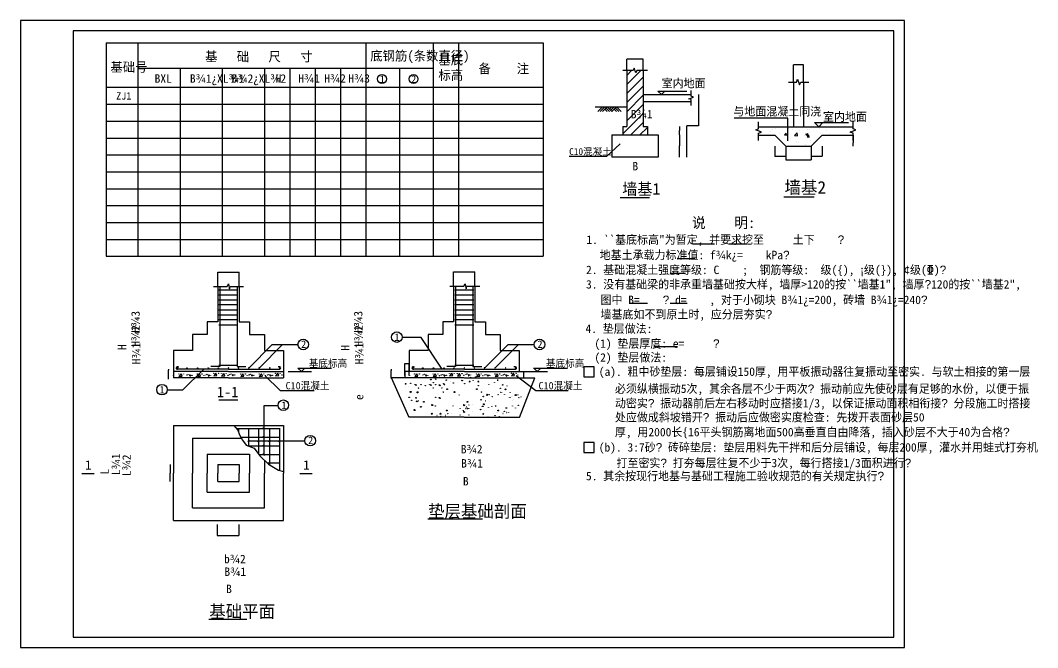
# Model space of a CAD drawing. Header units: metres. Extents: x 4568 to 182545, y -86951 to 35529.
# Drawn here: x 134337 to 182545, y 5829 to 35529 of the extents above; entities that cross this region are included whole.
import ezdxf

# ---------------------------------------------------------------- set-up
doc = ezdxf.new("R2010")
doc.units = ezdxf.units.M
for name, color, linetype in [('BEAM', 4, 'Continuous'), ('DIM', 1, 'Continuous'), ('HATCH', 7, 'Continuous'), ('STEEL', 2, 'Continuous'), ('TEXT', 7, 'Continuous'), ('TK', 7, 'Continuous')]:
    doc.layers.add(name, color=color, linetype=linetype)
doc.dimstyles.get("Standard").update_dxf_attribs({"dimtxt": 2.5, "dimasz": 2.5, "dimexe": 1.25, "dimexo": 0.625, "dimtad": 1, "dimcen": 2.5, "dimazin": 3, "dimtfac": 1, "dimtmove": 0, "dimatfit": 3})

# ---------------------------------------------------------------- blocks, each defined once
blk = doc.blocks.new('_CLOSEDFILLED')
at = {"color": 0, "linetype": 'BYBLOCK'}
blk.add_solid([(-1, 0), (0, 0), (-1, 0)], dxfattribs=at)
blk = doc.blocks.new('*D60')
for p, q in [((141350.99, 18959.5), (141350.74, 18959.5)), ((141351.24, 19019.65), (141351.24, 18959.5)), ((141351.24, 18899.36), (141351.24, 18959.5)), ((141351.24, 18959.5), (141351.24, 18959.5)), ((141351.49, 18959.5), (141351.74, 18959.5))]:
    blk.add_line(p, q)
at = {"layer": 'Defpoints'}
for p in [(141351.24, 19019.65), (141351.24, 18959.5), (141351.24, 18899.36)]:
    blk.add_point(p, dxfattribs=at)
at = {"xscale": 0.25, "yscale": 0.25}
blk.add_blockref('_CLOSEDFILLED', (141351.24, 18959.5), dxfattribs=at)
at = {"xscale": 0.25, "yscale": 0.25, "rotation": 180}
blk.add_blockref('_CLOSEDFILLED', (141351.24, 18959.5), dxfattribs=at)
at = {"insert": (141351.24, 18960.625), "char_height": 1, "attachment_point": 5}
blk.add_mtext('35', dxfattribs=at)
blk = doc.blocks.new('*D62')
for p, q in [((141340.06, 18897.21), (141340.06, 18534.02)), ((141341.15, 18534.02), (141339.81, 18534.02)), ((141344.49, 18534.02), (141343.15, 18534.02)), ((141344.24, 18596.17), (141344.24, 18534.02))]:
    blk.add_line(p, q)
at = {"layer": 'Defpoints'}
for p in [(141340.06, 18897.21), (141344.24, 18596.17), (141344.24, 18534.02)]:
    blk.add_point(p, dxfattribs=at)
at = {"xscale": 0.25, "yscale": 0.25}
blk.add_blockref('_CLOSEDFILLED', (141340.06, 18534.02), dxfattribs=at)
at = {"xscale": 0.25, "yscale": 0.25, "rotation": 180}
blk.add_blockref('_CLOSEDFILLED', (141344.24, 18534.02), dxfattribs=at)
at = {"insert": (141342.15, 18534.02), "char_height": 1, "attachment_point": 5}
blk.add_mtext('80', dxfattribs=at)
blk = doc.blocks.new('*D63')
for p, q in [((141429.14, 14503.75), (141429.14, 14096.78)), ((141428.89, 14096.78), (141428.64, 14096.78)), ((141429.14, 13689.82), (141429.14, 14096.78)), ((141429.14, 14096.78), (141429.14, 14096.78)), ((141429.39, 14096.78), (141429.64, 14096.78))]:
    blk.add_line(p, q)
at = {"layer": 'Defpoints'}
for p in [(141429.14, 14503.75), (141429.14, 14096.78), (141429.14, 13689.82)]:
    blk.add_point(p, dxfattribs=at)
at = {"xscale": 0.25, "yscale": 0.25}
blk.add_blockref('_CLOSEDFILLED', (141429.14, 14096.78), dxfattribs=at)
at = {"xscale": 0.25, "yscale": 0.25, "rotation": 180}
blk.add_blockref('_CLOSEDFILLED', (141429.14, 14096.78), dxfattribs=at)
at = {"insert": (141429.14, 14097.905), "char_height": 1, "attachment_point": 5}
blk.add_mtext('b', dxfattribs=at)
blk = doc.blocks.new('*D68')
for p, q in [((151898.94, 18893.03), (151898.94, 18585.96)), ((151898.69, 18585.96), (151898.44, 18585.96)), ((151898.94, 18592.01), (151898.94, 18585.96)), ((151898.94, 18585.96), (151898.94, 18585.96)), ((151899.19, 18585.96), (151899.44, 18585.96))]:
    blk.add_line(p, q)
at = {"layer": 'Defpoints'}
for p in [(151898.94, 18893.03), (151898.94, 18592.01), (151898.94, 18585.96)]:
    blk.add_point(p, dxfattribs=at)
at = {"xscale": 0.25, "yscale": 0.25}
blk.add_blockref('_CLOSEDFILLED', (151898.94, 18585.96), dxfattribs=at)
at = {"xscale": 0.25, "yscale": 0.25, "rotation": 180}
blk.add_blockref('_CLOSEDFILLED', (151898.94, 18585.96), dxfattribs=at)
at = {"insert": (151898.94, 18587.085), "char_height": 1, "attachment_point": 5}
blk.add_mtext('80', dxfattribs=at)
blk = doc.blocks.new('*D71')
for p, q in [((143667.94, 11656.61), (143667.94, 11145.3)), ((144686.03, 11656.61), (144686.03, 11145.3)), ((143668.19, 11145.3), (144176.485, 11145.3)), ((144177.485, 11145.3), (144685.78, 11145.3))]:
    blk.add_line(p, q)
at = {"layer": 'Defpoints'}
for p in [(143667.94, 11656.61), (144686.03, 11656.61), (143667.94, 11145.3)]:
    blk.add_point(p, dxfattribs=at)
at = {"xscale": 0.25, "yscale": 0.25, "rotation": 180}
blk.add_blockref('_CLOSEDFILLED', (143667.94, 11145.3), dxfattribs=at)
at = {"xscale": 0.25, "yscale": 0.25}
blk.add_blockref('_CLOSEDFILLED', (144686.03, 11145.3), dxfattribs=at)
at = {"insert": (144176.985, 11145.3), "char_height": 1, "attachment_point": 5}
blk.add_mtext('h', dxfattribs=at)
blk = doc.blocks.new('*D77')
for p, q in [((152558.23, 18713.54), (152558.23, 19279.3)), ((152558.48, 19279.3), (152661.845, 19279.3)), ((152663.845, 19279.3), (152767.21, 19279.3)), ((152767.46, 18713.54), (152767.46, 19279.3))]:
    blk.add_line(p, q)
at = {"layer": 'Defpoints'}
for p in [(152558.23, 19279.3), (152558.23, 18713.54), (152767.46, 18713.54)]:
    blk.add_point(p, dxfattribs=at)
at = {"xscale": 0.25, "yscale": 0.25, "rotation": 180}
blk.add_blockref('_CLOSEDFILLED', (152558.23, 19279.3), dxfattribs=at)
at = {"xscale": 0.25, "yscale": 0.25}
blk.add_blockref('_CLOSEDFILLED', (152767.46, 19279.3), dxfattribs=at)
at = {"insert": (152662.845, 19279.3), "char_height": 1, "attachment_point": 5}
blk.add_mtext('60', dxfattribs=at)
blk = doc.blocks.new('*D79')
for p, q in [((151909.87, 18957.4), (151909.62, 18957.4)), ((151910.12, 19019.65), (151910.12, 18957.4)), ((151910.12, 18895.15), (151910.12, 18957.4)), ((151910.12, 18957.4), (151910.12, 18957.4)), ((151910.37, 18957.4), (151910.62, 18957.4))]:
    blk.add_line(p, q)
at = {"layer": 'Defpoints'}
for p in [(151910.12, 19019.65), (151910.12, 18957.4), (151910.12, 18895.15)]:
    blk.add_point(p, dxfattribs=at)
at = {"xscale": 0.25, "yscale": 0.25}
blk.add_blockref('_CLOSEDFILLED', (151910.12, 18957.4), dxfattribs=at)
at = {"xscale": 0.25, "yscale": 0.25, "rotation": 180}
blk.add_blockref('_CLOSEDFILLED', (151910.12, 18957.4), dxfattribs=at)
at = {"insert": (151910.12, 18958.525), "char_height": 1, "attachment_point": 5}
blk.add_mtext('35', dxfattribs=at)
blk = doc.blocks.new('*D81')
for p, q in [((143690.63, 22930.65), (143690.63, 23613.31)), ((143690.88, 23613.31), (144198.065, 23613.31)), ((144199.065, 23613.31), (144706.25, 23613.31)), ((144706.5, 22930.65), (144706.5, 23613.31))]:
    blk.add_line(p, q)
at = {"layer": 'Defpoints'}
for p in [(143690.63, 23613.31), (143690.63, 22930.65), (144706.5, 22930.65)]:
    blk.add_point(p, dxfattribs=at)
at = {"xscale": 0.25, "yscale": 0.25, "rotation": 180}
blk.add_blockref('_CLOSEDFILLED', (143690.63, 23613.31), dxfattribs=at)
at = {"xscale": 0.25, "yscale": 0.25}
blk.add_blockref('_CLOSEDFILLED', (144706.5, 23613.31), dxfattribs=at)
at = {"insert": (144198.565, 23613.31), "char_height": 1, "attachment_point": 5}
blk.add_mtext('h', dxfattribs=at)
blk = doc.blocks.new('*D82')
for p, q in [((154865.28, 22945.77), (154865.28, 23628.43)), ((154865.53, 23628.43), (155372.715, 23628.43)), ((155373.715, 23628.43), (155880.9, 23628.43)), ((155881.15, 22945.77), (155881.15, 23628.43))]:
    blk.add_line(p, q)
at = {"layer": 'Defpoints'}
for p in [(154865.28, 23628.43), (154865.28, 22945.77), (155881.15, 22945.77)]:
    blk.add_point(p, dxfattribs=at)
at = {"xscale": 0.25, "yscale": 0.25, "rotation": 180}
blk.add_blockref('_CLOSEDFILLED', (154865.28, 23628.43), dxfattribs=at)
at = {"xscale": 0.25, "yscale": 0.25}
blk.add_blockref('_CLOSEDFILLED', (155881.15, 23628.43), dxfattribs=at)
at = {"insert": (155373.215, 23628.43), "char_height": 1, "attachment_point": 5}
blk.add_mtext('h', dxfattribs=at)
blk = doc.blocks.new('*D85')
for p, q in [((163464.59, 33696.44), (163076.54, 33696.44)), ((163076.79, 33149.13), (163076.79, 33696.44)), ((163854.64, 33696.44), (163466.59, 33696.44)), ((163854.39, 33149.13), (163854.39, 33696.44))]:
    blk.add_line(p, q)
at = {"layer": 'Defpoints'}
for p in [(163854.39, 33696.44), (163076.79, 33149.13), (163854.39, 33149.13)]:
    blk.add_point(p, dxfattribs=at)
at = {"layer": 'DIM', "xscale": 0.25, "yscale": 0.25}
blk.add_blockref('_CLOSEDFILLED', (163076.79, 33696.44), dxfattribs=at)
at = {"layer": 'DIM', "xscale": 0.25, "yscale": 0.25, "rotation": 180}
blk.add_blockref('_CLOSEDFILLED', (163854.39, 33696.44), dxfattribs=at)
at = {"layer": 'DIM', "insert": (163465.59, 33696.44), "char_height": 1, "attachment_point": 5}
blk.add_mtext('墙厚', dxfattribs=at)
blk = doc.blocks.new('*D86')
for p, q in [((166468.07, 32017.91), (166468.07, 30535.93)), ((166192, 30535.93), (165916.68, 30535.93)), ((165916.93, 29053.95), (165916.93, 30535.93)), ((166468.32, 30535.93), (166193, 30535.93))]:
    blk.add_line(p, q)
at = {"layer": 'Defpoints'}
for p in [(166468.07, 32017.91), (166468.07, 30535.93), (165916.93, 29053.95)]:
    blk.add_point(p, dxfattribs=at)
at = {"layer": 'DIM', "xscale": 0.25, "yscale": 0.25}
blk.add_blockref('_CLOSEDFILLED', (165916.93, 30535.93), dxfattribs=at)
at = {"layer": 'DIM', "xscale": 0.25, "yscale": 0.25, "rotation": 180}
blk.add_blockref('_CLOSEDFILLED', (166468.07, 30535.93), dxfattribs=at)
at = {"layer": 'DIM', "insert": (166192.5, 30535.93), "char_height": 1, "attachment_point": 5}
blk.add_mtext('d', dxfattribs=at)
blk = doc.blocks.new('*D87')
for p, q in [((165571.59, 30108.23), (165571.59, 29581.09)), ((165571.34, 29581.09), (165571.09, 29581.09)), ((165571.59, 29053.95), (165571.59, 29581.09)), ((165571.59, 29581.09), (165571.59, 29581.09)), ((165571.84, 29581.09), (165572.09, 29581.09))]:
    blk.add_line(p, q)
at = {"layer": 'Defpoints'}
for p in [(165571.59, 30108.23), (165571.59, 29581.09), (165571.59, 29053.95)]:
    blk.add_point(p, dxfattribs=at)
at = {"layer": 'DIM', "xscale": 0.25, "yscale": 0.25}
blk.add_blockref('_CLOSEDFILLED', (165571.59, 29581.09), dxfattribs=at)
at = {"layer": 'DIM', "xscale": 0.25, "yscale": 0.25, "rotation": 180}
blk.add_blockref('_CLOSEDFILLED', (165571.59, 29581.09), dxfattribs=at)
at = {"layer": 'DIM', "insert": (165571.59, 29582.215), "char_height": 1, "attachment_point": 5}
blk.add_mtext('250', dxfattribs=at)
blk = doc.blocks.new('*D88')
for p, q in [((165571.59, 30497.03), (165571.59, 30309.78)), ((165571.34, 30309.78), (165571.09, 30309.78)), ((165571.59, 30108.23), (165571.59, 30309.78)), ((165571.59, 30309.78), (165571.59, 30309.78)), ((165571.84, 30309.78), (165572.09, 30309.78))]:
    blk.add_line(p, q)
at = {"layer": 'Defpoints'}
for p in [(165571.59, 30497.03), (165571.59, 30309.78), (165571.59, 30108.23)]:
    blk.add_point(p, dxfattribs=at)
at = {"layer": 'DIM', "xscale": 0.25, "yscale": 0.25}
blk.add_blockref('_CLOSEDFILLED', (165571.59, 30309.78), dxfattribs=at)
at = {"layer": 'DIM', "xscale": 0.25, "yscale": 0.25, "rotation": 180}
blk.add_blockref('_CLOSEDFILLED', (165571.59, 30309.78), dxfattribs=at)
at = {"layer": 'DIM', "insert": (165571.59, 30310.905), "char_height": 1, "attachment_point": 5}
blk.add_mtext('%%151120', dxfattribs=at)
blk = doc.blocks.new('*D89')
for p, q in [((170615.2, 29567.57), (170615.2, 28932.36)), ((171815.2, 29567.57), (171815.2, 28932.36)), ((170615.45, 28932.36), (171213.7, 28932.36)), ((171216.7, 28932.36), (171814.95, 28932.36))]:
    blk.add_line(p, q)
at = {"layer": 'Defpoints'}
for p in [(170615.2, 29567.57), (171815.2, 29567.57), (170615.2, 28932.36)]:
    blk.add_point(p, dxfattribs=at)
at = {"layer": 'DIM', "xscale": 0.25, "yscale": 0.25, "rotation": 180}
blk.add_blockref('_CLOSEDFILLED', (170615.2, 28932.36), dxfattribs=at)
at = {"layer": 'DIM', "xscale": 0.25, "yscale": 0.25}
blk.add_blockref('_CLOSEDFILLED', (171815.2, 28932.36), dxfattribs=at)
at = {"layer": 'DIM', "insert": (171215.2, 28932.36), "char_height": 1, "attachment_point": 5}
blk.add_mtext('300', dxfattribs=at)
blk = doc.blocks.new('*D90')
for p, q in [((170095.2, 29567.57), (170095.2, 29082.86)), ((170615.2, 29567.57), (170615.2, 29082.86)), ((170353.7, 29082.86), (170094.95, 29082.86)), ((170615.45, 29082.86), (170356.7, 29082.86))]:
    blk.add_line(p, q)
at = {"layer": 'Defpoints'}
for p in [(170095.2, 29567.57), (170615.2, 29567.57), (170615.2, 29082.86)]:
    blk.add_point(p, dxfattribs=at)
at = {"layer": 'DIM', "xscale": 0.25, "yscale": 0.25}
blk.add_blockref('_CLOSEDFILLED', (170095.2, 29082.86), dxfattribs=at)
at = {"layer": 'DIM', "xscale": 0.25, "yscale": 0.25, "rotation": 180}
blk.add_blockref('_CLOSEDFILLED', (170615.2, 29082.86), dxfattribs=at)
at = {"layer": 'DIM', "insert": (170355.2, 29082.86), "char_height": 1, "attachment_point": 5}
blk.add_mtext('130', dxfattribs=at)
blk = doc.blocks.new('*D91')
for p, q in [((171815.2, 29567.57), (171815.2, 29093.7)), ((172335.2, 29567.57), (172335.2, 29093.7)), ((171815.45, 29093.7), (172073.7, 29093.7)), ((172076.7, 29093.7), (172334.95, 29093.7))]:
    blk.add_line(p, q)
at = {"layer": 'Defpoints'}
for p in [(171815.2, 29567.57), (172335.2, 29567.57), (171815.2, 29093.7)]:
    blk.add_point(p, dxfattribs=at)
at = {"layer": 'DIM', "xscale": 0.25, "yscale": 0.25, "rotation": 180}
blk.add_blockref('_CLOSEDFILLED', (171815.2, 29093.7), dxfattribs=at)
at = {"layer": 'DIM', "xscale": 0.25, "yscale": 0.25}
blk.add_blockref('_CLOSEDFILLED', (172335.2, 29093.7), dxfattribs=at)
at = {"layer": 'DIM', "insert": (172075.2, 29093.7), "char_height": 1, "attachment_point": 5}
blk.add_mtext('130', dxfattribs=at)
blk = doc.blocks.new('*D92')
for p, q in [((171211.2, 33428.36), (170974.95, 33428.36)), ((170975.2, 32605.74), (170975.2, 33428.36)), ((171455.45, 33428.36), (171219.2, 33428.36)), ((171455.2, 32605.74), (171455.2, 33428.36))]:
    blk.add_line(p, q)
at = {"layer": 'Defpoints'}
for p in [(171455.2, 33428.36), (170975.2, 32605.74), (171455.2, 32605.74)]:
    blk.add_point(p, dxfattribs=at)
at = {"layer": 'DIM', "xscale": 0.25, "yscale": 0.25}
blk.add_blockref('_CLOSEDFILLED', (170975.2, 33428.36), dxfattribs=at)
at = {"layer": 'DIM', "xscale": 0.25, "yscale": 0.25, "rotation": 180}
blk.add_blockref('_CLOSEDFILLED', (171455.2, 33428.36), dxfattribs=at)
at = {"layer": 'DIM', "insert": (171215.2, 33428.36), "char_height": 1, "attachment_point": 5}
blk.add_mtext('%%150120', dxfattribs=at)
blk = doc.blocks.new('*D93')
for p, q in [((173800.87, 30087.57), (173800.87, 29733)), ((173800.62, 29733), (173800.37, 29733)), ((173800.87, 29567.57), (173800.87, 29733)), ((173800.87, 29733), (173800.87, 29733)), ((173801.12, 29733), (173801.37, 29733))]:
    blk.add_line(p, q)
at = {"layer": 'Defpoints'}
for p in [(173800.87, 30087.57), (173800.87, 29733), (173800.87, 29567.57)]:
    blk.add_point(p, dxfattribs=at)
at = {"layer": 'DIM', "xscale": 0.25, "yscale": 0.25}
blk.add_blockref('_CLOSEDFILLED', (173800.87, 29733), dxfattribs=at)
at = {"layer": 'DIM', "xscale": 0.25, "yscale": 0.25, "rotation": 180}
blk.add_blockref('_CLOSEDFILLED', (173800.87, 29733), dxfattribs=at)
at = {"layer": 'DIM', "insert": (173800.87, 29734.125), "char_height": 1, "attachment_point": 5}
blk.add_mtext('130', dxfattribs=at)

msp = doc.modelspace()

# ---------------------------------------------------------------- linework, layer by layer
for p, q in [((138407.37, 34458.4), (159107.37, 34458.4)), ((138407.37, 34458.4), (138407.37, 24358.4)), ((139907.37, 34458.4), (139907.37, 24358.4)), ((150707.37, 34458.4), (150707.37, 24358.4)), ((153907.37, 34458.4), (153907.37, 24358.4)), ((155107.37, 34458.4), (155107.37, 24358.4)), ((159107.37, 34458.4), (159107.37, 24358.4)), ((139907.37, 33258.4), (153907.37, 33258.4)), ((141907.37, 33258.4), (141907.37, 24358.4)), ((143907.37, 33258.4), (143907.37, 24358.4)), ((145907.37, 33258.4), (145907.37, 24358.4)), ((147107.37, 33258.4), (147107.37, 24358.4)), ((148307.37, 33258.4), (148307.37, 24358.4)), ((149507.37, 33258.4), (149507.37, 24358.4)), ((152307.37, 33258.4), (152307.37, 24358.4)), ((163076.79, 32492.52), (163733.4, 33149.13)), ((163076.79, 32922.09), (163303.83, 33149.13)), ((163076.79, 32062.95), (163854.39, 32840.55)), ((138407.37, 32358.4), (159107.37, 32358.4)), ((163076.79, 31633.38), (163854.39, 32410.98)), ((163076.79, 31203.82), (163854.39, 31981.42)), ((164552.61, 32178.28), (165926.62, 32178.28)), ((164552.61, 32178.28), (164712.99, 32017.91)), ((164712.99, 32017.91), (164873.36, 32178.28)), ((138407.37, 31558.4), (159107.37, 31558.4)), ((163076.79, 30774.25), (163854.39, 31551.85)), ((162882.39, 30150.28), (163854.39, 31122.28)), ((138407.37, 30758.4), (159107.37, 30758.4)), ((163269.9, 30108.23), (163854.39, 30692.71)), ((163699.47, 30108.23), (164048.79, 30457.55)), ((170131.66, 30406.2), (170131.66, 30406.2)), ((170716.13, 30460.39), (170716.13, 30460.39)), ((170745.54, 30405.3), (170745.54, 30405.3)), ((170932.39, 30372.37), (170932.39, 30372.37)), ((171975.52, 30685.56), (173581.75, 30685.56)), ((171975.52, 30685.56), (172173.51, 30487.57)), ((172173.51, 30487.57), (172371.5, 30685.56)), ((172183.71, 30432.42), (172183.71, 30432.42)), ((138407.37, 29958.4), (159107.37, 29958.4)), ((169870.76, 30255.14), (169870.76, 30255.14)), ((169958.47, 30364.36), (169958.47, 30364.36)), ((170292.78, 30183.47), (170292.78, 30183.47)), ((170553.82, 30101.64), (170626.13, 30187.82)), ((170553.82, 30101.64), (170643.47, 30093.8)), ((170643.5, 30093.76), (170626.16, 30187.78)), ((170697.89, 29961.04), (170697.89, 29961.04)), ((171025.27, 30075.19), (171142.1, 30196.96)), ((171025.27, 30075.19), (171158.67, 30054.5)), ((171158.7, 30054.46), (171142.13, 30196.92)), ((171240.1, 30308.19), (171240.1, 30308.19)), ((171476.97, 30073.51), (171476.97, 30073.51)), ((171560.73, 30134.28), (171665.76, 30174.59)), ((171560.73, 30134.28), (171635.34, 30083.95)), ((171615.61, 30357.63), (171615.61, 30357.63)), ((171629.71, 30007.52), (171702.02, 30093.7)), ((171629.71, 30007.52), (171719.36, 29999.67)), ((171635.37, 30083.91), (171665.79, 30174.55)), ((171719.39, 29999.63), (171702.05, 30093.66)), ((171733.12, 30338.54), (171733.12, 30338.54)), ((172247.13, 30179.13), (172247.13, 30179.13)), ((172533.86, 30304.71), (172533.86, 30304.71)), ((173693.71, 30275.15), (173693.71, 30275.15)), ((171118.42, 29777.56), (171118.42, 29777.56)), ((171221.01, 29766.01), (171221.01, 29766.01)), ((171458.73, 29574.17), (171458.73, 29574.17)), ((171558.39, 29660.46), (171558.39, 29660.46)), ((171789.11, 29840.8), (171789.11, 29840.8)), ((171919.16, 29743.73), (171919.16, 29743.73)), ((138407.37, 29158.4), (159107.37, 29158.4)), ((138407.37, 28358.4), (159107.37, 28358.4)), ((138407.37, 27558.4), (159107.37, 27558.4)), ((138407.37, 26758.4), (159107.37, 26758.4)), ((138407.37, 25958.4), (159107.37, 25958.4)), ((138407.37, 25158.4), (159107.37, 25158.4)), ((166203.83, 24949.85), (167228.8, 24949.85)), ((167924.47, 24949.85), (168777.37, 24949.85)), ((138407.37, 24358.4), (159107.37, 24358.4)), ((165461.37, 24249.92), (166314.27, 24249.92)), ((165134.25, 23558.87), (165857.8, 23558.87)), ((143489.33, 22929.19), (144140.52, 22929.19)), ((143690.14, 22929.19), (143690.14, 21248.06)), ((143745.32, 22776.53), (144648.81, 22776.53)), ((143787.6, 22929.19), (143787.6, 19141.6)), ((144139.81, 22928.41), (144208.32, 23047.53)), ((144208.32, 23047.53), (144240.5, 22856.92)), ((144240.5, 22856.92), (144253.74, 22811.91)), ((144253.74, 22814.56), (144285.54, 22931.06)), ((144285.03, 22929.19), (144904.8, 22929.19)), ((144606.53, 22929.19), (144606.53, 19141.6)), ((144703.99, 22929.19), (144703.99, 21248.06)), ((154695.16, 22941.23), (155346.35, 22941.23)), ((154864.79, 22941.23), (154864.79, 21248.06)), ((154919.97, 22776.53), (155823.46, 22776.53)), ((154962.25, 22941.23), (154962.25, 19141.6)), ((155345.64, 22940.45), (155414.14, 23059.57)), ((155414.14, 23059.57), (155446.32, 22868.96)), ((155446.32, 22868.96), (155459.57, 22823.95)), ((155459.57, 22826.6), (155491.37, 22943.1)), ((155490.86, 22941.23), (156110.63, 22941.23)), ((155781.18, 22941.23), (155781.18, 19141.6)), ((155878.65, 22941.23), (155878.65, 21248.06)), ((143745.32, 22535.76), (144648.81, 22535.76)), ((143745.32, 22294.99), (144648.81, 22294.99)), ((154919.97, 22535.76), (155823.46, 22535.76)), ((154919.97, 22294.99), (155823.46, 22294.99)), ((143745.32, 22069.27), (144648.81, 22069.27)), ((143745.32, 21828.5), (144648.81, 21828.5)), ((154919.97, 22069.27), (155823.46, 22069.27)), ((154919.97, 21828.5), (155823.46, 21828.5)), ((163255.67, 22136.43), (164059.41, 22136.43)), ((165136.24, 22136.43), (165939.98, 22136.43)), ((143190.14, 21248.06), (143190.14, 20648.06)), ((143690.14, 21248.06), (143190.14, 21248.06)), ((143745.32, 21587.73), (144648.81, 21587.73)), ((143745.32, 21362.01), (144648.81, 21362.01)), ((144703.99, 21248.06), (145203.99, 21248.06)), ((145203.99, 21248.06), (145203.99, 20648.06)), ((154364.79, 21248.06), (154364.79, 20648.06)), ((154864.79, 21248.06), (154364.79, 21248.06)), ((154919.97, 21587.73), (155823.46, 21587.73)), ((154919.97, 21362.01), (155823.46, 21362.01)), ((155878.65, 21248.06), (156378.65, 21248.06)), ((156378.65, 21248.06), (156378.65, 20648.06)), ((143745.32, 21106.19), (144648.81, 21106.19)), ((154919.97, 21106.19), (155823.46, 21106.19)), ((142490.14, 20648.06), (142490.14, 19898.06)), ((143190.14, 20648.06), (142490.14, 20648.06)), ((143190.14, 20648.06), (142490.14, 20648.06)), ((145203.99, 20648.06), (145903.99, 20648.06)), ((145203.99, 20648.06), (145903.99, 20648.06)), ((145903.99, 20648.06), (145903.99, 19898.06)), ((153327.12, 20508.17), (152457.84, 20508.17)), ((154322.17, 19019.65), (153327.12, 20508.17)), ((154364.79, 20648.06), (153664.79, 20648.06)), ((154364.79, 20648.06), (153664.79, 20648.06)), ((153664.79, 20648.06), (153664.79, 19898.06)), ((156378.65, 20648.06), (157078.65, 20648.06)), ((156378.65, 20648.06), (157078.65, 20648.06)), ((157078.65, 20648.06), (157078.65, 19898.06)), ((141590.14, 19898.06), (141590.14, 18598.06)), ((142490.14, 19898.06), (141590.14, 19898.06)), ((145162.43, 19066.1), (146277.9, 20180.82)), ((145650.45, 19066.1), (146765.92, 20180.82)), ((145903.99, 19898.06), (146803.99, 19898.06)), ((146277.9, 20180.82), (147486.33, 20180.82)), ((146803.99, 19898.06), (146803.99, 18598.06)), ((152764.79, 19898.06), (152764.79, 18898.06)), ((153664.79, 19898.06), (152764.79, 19898.06)), ((156337.08, 19066.1), (157452.55, 20180.82)), ((156825.1, 19066.1), (157940.57, 20180.82)), ((157078.65, 19898.06), (157978.65, 19898.06)), ((157452.55, 20180.82), (158660.98, 20180.82)), ((157978.65, 19898.06), (157978.65, 18898.06)), ((164357.45, 20085.8), (165472.87, 20085.8)), ((144190.14, 18898.06), (141590.14, 18898.06)), ((144190.14, 19019.83), (141785.06, 19019.83)), ((141789.28, 19123.01), (141843.62, 19123.01)), ((143024.44, 19019.65), (142025.17, 18021.05)), ((143787.6, 19141.6), (143369.01, 19141.6)), ((143602.23, 18820.27), (143501.13, 18702.4)), ((143652.78, 18719.24), (143602.23, 18820.27)), ((143745.32, 19210.14), (144648.81, 19210.14)), ((143972.92, 18803.43), (143871.82, 18685.56)), ((144023.47, 18702.4), (143972.92, 18803.43)), ((144203.99, 19019.83), (146609.07, 19019.83)), ((144203.99, 18898.06), (146803.99, 18898.06)), ((144606.53, 19141.6), (145025.12, 19141.6)), ((146534.11, 18820.27), (146433.01, 18702.4)), ((146584.66, 18719.24), (146534.11, 18820.27)), ((146604.85, 19123.01), (146550.51, 19123.01)), ((147021.55, 18903.54), (148137.02, 18903.54)), ((147486.33, 19066.1), (149083.7, 19066.1)), ((147489.55, 19068.76), (147655.76, 18902.67)), ((147655.76, 18902.67), (147821.97, 19068.76)), ((155364.79, 18898.06), (152563.76, 18898.06)), ((152563.76, 18898.06), (152563.76, 18611.92)), ((155364.79, 19019.83), (152959.72, 19019.83)), ((152963.94, 19123.01), (153018.27, 19123.01)), ((154962.25, 19141.6), (154543.66, 19141.6)), ((154776.88, 18820.27), (154675.78, 18702.4)), ((154827.43, 18719.24), (154776.88, 18820.27)), ((154919.97, 19210.14), (155823.46, 19210.14)), ((155147.58, 18803.43), (155046.48, 18685.56)), ((155198.13, 18702.4), (155147.58, 18803.43)), ((155378.65, 19019.83), (157783.72, 19019.83)), ((155378.65, 18898.06), (158186.85, 18898.06)), ((155781.18, 19141.6), (156199.77, 19141.6)), ((157708.76, 18820.27), (157607.66, 18702.4)), ((157759.31, 18719.24), (157708.76, 18820.27)), ((157779.5, 19123.01), (157725.17, 19123.01)), ((158186.85, 18898.06), (158186.85, 18598.06)), ((158196.2, 18903.54), (159311.67, 18903.54)), ((158660.98, 19066.1), (160258.36, 19066.1)), ((158664.21, 19068.76), (158830.41, 18902.67)), ((158830.41, 18902.67), (158996.62, 19068.76)), ((144190.14, 18598.06), (141590.14, 18598.06)), ((141950.94, 18786.59), (141849.84, 18668.72)), ((141849.84, 18668.72), (142001.49, 18685.56)), ((142001.49, 18685.56), (141950.94, 18786.59)), ((142827.13, 18786.59), (142726.03, 18668.72)), ((142726.03, 18668.72), (142877.68, 18685.56)), ((142877.68, 18685.56), (142827.13, 18786.59)), ((143501.13, 18702.4), (143652.78, 18719.24)), ((143871.82, 18685.56), (144023.47, 18702.4)), ((144203.99, 18598.06), (146803.99, 18598.06)), ((144882.82, 18786.59), (144781.72, 18668.72)), ((144781.72, 18668.72), (144933.37, 18685.56)), ((144933.37, 18685.56), (144882.82, 18786.59)), ((145759.01, 18786.59), (145657.91, 18668.72)), ((145657.91, 18668.72), (145809.56, 18685.56)), ((145809.56, 18685.56), (145759.01, 18786.59)), ((145929.31, 18717.75), (146649.72, 17997.83)), ((146433.01, 18702.4), (146584.66, 18719.24)), ((155364.79, 18598.06), (151917.96, 18598.06)), ((152755.98, 16727.04), (151917.96, 18598.06)), ((153125.59, 18786.59), (153024.49, 18668.72)), ((153024.49, 18668.72), (153176.14, 18685.56)), ((153176.14, 18685.56), (153125.59, 18786.59)), ((154001.78, 18786.59), (153900.68, 18668.72)), ((153900.68, 18668.72), (154052.33, 18685.56)), ((154052.33, 18685.56), (154001.78, 18786.59)), ((154675.78, 18702.4), (154827.43, 18719.24)), ((155046.48, 18685.56), (155198.13, 18702.4)), ((155378.65, 18598.06), (158723.31, 18598.06)), ((156057.47, 18786.59), (155956.37, 18668.72)), ((155956.37, 18668.72), (156108.02, 18685.56)), ((156108.02, 18685.56), (156057.47, 18786.59)), ((156933.67, 18786.59), (156832.57, 18668.72)), ((156832.57, 18668.72), (156984.21, 18685.56)), ((156984.21, 18685.56), (156933.67, 18786.59)), ((157607.66, 18702.4), (157759.31, 18719.24)), ((157827.41, 18717.75), (158761.28, 17997.83)), ((157995.48, 16727.04), (158723.31, 18598.06)), ((142025.17, 18021.05), (141328, 18021.05)), ((146649.72, 17997.83), (148266.31, 17997.83)), ((158761.28, 17997.83), (160289.42, 17997.83)), ((145890.58, 14970.98), (145890.58, 17299.94)), ((145890.58, 17299.94), (146523.57, 17299.94)), ((155364.79, 16735.9), (152764.79, 16735.9)), ((155378.65, 16735.9), (157978.65, 16735.9)), ((141590.14, 16345.91), (141590.14, 14095.91)), ((141590.14, 16345.91), (146803.99, 16345.91)), ((144456.41, 16352.21), (144644.53, 16126.61)), ((144615.95, 16197.1), (146650.2, 16197.1)), ((144644.53, 16126.61), (144719.78, 15901.01)), ((144678.18, 16225.44), (144678.18, 16054.07)), ((145148.49, 16225.44), (145148.49, 15374.13)), ((145618.81, 16225.44), (145618.81, 14990.87)), ((145921.41, 16159.15), (145849.53, 16245.46)), ((146145.56, 16225.44), (146145.56, 14478.37)), ((146615.87, 16227.99), (146615.87, 14215.73)), ((146803.99, 16345.91), (146803.99, 14095.91)), ((142490.14, 15745.91), (142490.14, 14095.91)), ((142490.14, 15745.91), (144815.29, 15745.91)), ((144719.78, 15901.01), (144870.28, 15656.62)), ((144784.93, 15795.22), (146651.31, 15795.22)), ((144870.28, 15656.62), (145039.59, 15412.22)), ((145110.63, 15582.3), (145196.94, 15654.18)), ((145142.51, 15617.91), (147803.92, 15617.91)), ((145570.73, 15582.3), (145657.05, 15654.18)), ((145921.41, 15754.25), (145849.53, 15840.57)), ((145921.41, 15342.5), (145849.53, 15428.82)), ((146099.51, 15582.3), (146185.82, 15654.18)), ((146569.91, 15582.3), (146656.23, 15654.18)), ((143190.14, 14995.91), (143190.14, 14095.91)), ((143190.14, 14995.91), (145203.99, 14995.91)), ((145039.59, 15412.22), (145415.84, 15280.62)), ((145142.24, 15381.63), (146651.31, 15381.63)), ((145203.99, 14995.91), (145203.99, 14095.91)), ((145415.84, 15280.62), (145679.22, 14904.62)), ((145634.8, 14968.03), (146651.31, 14968.03)), ((145921.41, 14927.31), (145849.53, 15013.63)), ((143690.14, 14495.91), (143690.14, 14095.91)), ((143690.14, 14495.91), (144703.99, 14495.91)), ((144703.99, 14495.91), (144703.99, 14095.91)), ((145679.22, 14904.62), (146093.09, 14509.83)), ((145903.99, 14690.21), (145903.99, 14095.91)), ((146043.52, 14573.24), (146651.31, 14573.24)), ((146093.09, 14509.83), (146563.41, 14227.83)), ((141590.14, 11845.91), (141590.14, 14095.91)), ((142490.14, 12445.91), (142490.14, 14095.91)), ((143190.14, 13195.91), (143190.14, 14095.91)), ((143690.14, 13695.91), (143690.14, 14095.91)), ((144703.99, 13695.91), (144703.99, 14095.91)), ((145203.99, 13195.91), (145203.99, 14095.91)), ((145903.99, 12445.91), (145903.99, 14095.91)), ((146563.41, 14227.83), (146807.97, 14171.43)), ((146803.99, 11845.91), (146803.99, 14095.91)), ((143690.14, 13695.91), (144703.99, 13695.91)), ((143190.14, 13195.91), (145203.99, 13195.91)), ((142490.14, 12445.91), (145903.99, 12445.91)), ((141590.14, 11845.91), (146803.99, 11845.91))]:
    msp.add_line(p, q)
for points in [[(141785.74, 19068.7, -1), (141760.24, 19068.7, -1)], [(142247.55, 19068.7, -1), (142222.05, 19068.7, -1)], [(142752.84, 19068.7, -1), (142727.34, 19068.7, -1)], [(143252.69, 19068.7, -1), (143227.19, 19068.7, -1)], [(143730.8, 19068.7, -1), (143705.3, 19068.7, -1)], [(144190.64, 19068.7, 1), (144216.14, 19068.7, 1)], [(144663.33, 19068.7, 1), (144688.83, 19068.7, 1)], [(145141.44, 19068.7, 1), (145166.94, 19068.7, 1)], [(145641.29, 19068.7, 1), (145666.79, 19068.7, 1)], [(146146.58, 19068.7, 1), (146172.08, 19068.7, 1)], [(146608.39, 19068.7, 1), (146633.89, 19068.7, 1)], [(152960.39, 19068.7, -1), (152934.89, 19068.7, -1)], [(153422.21, 19068.7, -1), (153396.71, 19068.7, -1)], [(153927.49, 19068.7, -1), (153901.99, 19068.7, -1)], [(154427.34, 19068.7, -1), (154401.84, 19068.7, -1)], [(154905.45, 19068.7, -1), (154879.95, 19068.7, -1)], [(155365.3, 19068.7, 1), (155390.8, 19068.7, 1)], [(155837.98, 19068.7, 1), (155863.48, 19068.7, 1)], [(156316.1, 19068.7, 1), (156341.6, 19068.7, 1)], [(156815.95, 19068.7, 1), (156841.45, 19068.7, 1)], [(157321.23, 19068.7, 1), (157346.73, 19068.7, 1)], [(157783.05, 19068.7, 1), (157808.55, 19068.7, 1)]]:
    msp.add_lwpolyline(points, format="xyb", close=True)
for points in [[(143739.36, 17557.17), (144636, 17557.17)], [(137252.32, 14073.01), (137833.3, 14073.01)], [(147585.92, 14073.01), (148166.9, 14073.01)], [(153644.65, 11925.25), (156235.78, 11925.25)], [(143276.51, 7179.24), (145071.34, 7179.24)]]:
    msp.add_lwpolyline(points)
for centre, radius in [((151474.43, 32754.12), 209), ((152970.88, 32754.12), 209), ((152178.97, 20531.39), 250), ((147742.87, 20180.82), 250), ((158939.85, 20180.82), 250), ((143501.13, 18820.27), 5), ((143720.17, 18820.27), 5), ((143871.82, 18803.43), 5), ((144090.87, 18803.43), 5), ((146433.01, 18820.27), 5), ((146652.06, 18820.27), 5), ((154675.78, 18820.27), 5), ((154894.83, 18820.27), 5), ((155046.48, 18803.43), 5), ((155265.53, 18803.43), 5), ((157607.66, 18820.27), 5), ((157826.71, 18820.27), 5), ((141597.09, 18719.24), 5), ((141849.84, 18786.59), 5), ((142068.88, 18786.59), 5), ((142237.38, 18736.08), 5), ((142237.38, 18736.08), 5), ((142304.78, 18769.76), 5), ((142389.03, 18719.24), 20), ((142389.03, 18685.56), 5), ((142473.28, 18719.24), 5), ((142726.03, 18786.59), 5), ((142945.08, 18786.59), 5), ((143029.33, 18702.4), 5), ((143113.58, 18736.08), 5), ((143180.98, 18769.76), 5), ((143265.23, 18719.24), 20), ((143265.23, 18685.56), 5), ((143349.48, 18719.24), 5), ((144175.12, 18719.24), 5), ((144259.37, 18752.92), 5), ((144326.77, 18786.59), 5), ((144411.02, 18736.08), 20), ((144411.02, 18702.4), 5), ((144495.27, 18736.08), 5), ((144781.72, 18786.59), 5), ((145000.77, 18786.59), 5), ((145085.02, 18702.4), 5), ((145169.27, 18736.08), 5), ((145236.67, 18769.76), 5), ((145320.92, 18719.24), 20), ((145320.92, 18685.56), 5), ((145405.16, 18719.24), 5), ((145657.91, 18786.59), 5), ((145876.96, 18786.59), 5), ((145961.21, 18702.4), 5), ((146045.46, 18736.08), 5), ((146112.86, 18769.76), 5), ((146197.11, 18719.24), 20), ((146197.11, 18685.56), 5), ((146281.36, 18719.24), 5), ((146736.31, 18736.08), 5), ((152594.83, 18317.93), 15), ((152771.74, 18719.24), 5), ((152830.86, 18341.52), 10), ((153024.49, 18786.59), 5), ((153243.54, 18786.59), 5), ((153412.04, 18736.08), 5), ((153412.04, 18736.08), 5), ((153479.44, 18769.76), 5), ((153563.69, 18719.24), 20), ((153563.69, 18685.56), 5), ((153647.93, 18719.24), 5), ((153786.78, 18518.42), 15), ((153900.68, 18786.59), 5), ((153904.8, 18376.9), 5), ((154022.81, 18542.01), 10), ((154119.73, 18786.59), 5), ((154203.98, 18702.4), 5), ((154288.23, 18736.08), 5), ((154355.63, 18769.76), 5), ((154400.46, 18329.73), 5), ((154439.88, 18719.24), 20), ((154439.88, 18685.56), 5), ((154518.48, 18494.84), 10), ((154524.13, 18719.24), 5), ((154719.11, 18447.66), 5), ((154860.72, 18353.31), 10), ((155273.78, 18471.25), 15), ((155349.77, 18719.24), 5), ((155391.79, 18329.73), 5), ((155434.02, 18752.92), 5), ((155501.42, 18786.59), 5), ((155585.67, 18736.08), 20), ((155585.67, 18702.4), 5), ((155627.82, 18424.08), 20), ((155675.03, 18612.77), 15), ((155669.92, 18736.08), 5), ((155698.63, 18589.19), 5), ((155793.05, 18471.25), 5), ((155911.06, 18636.36), 10), ((155956.37, 18786.59), 5), ((156040.88, 18424.08), 20), ((156111.69, 18589.19), 5), ((156175.42, 18786.59), 5), ((156259.67, 18702.4), 5), ((156343.92, 18736.08), 5), ((156411.32, 18769.76), 5), ((156495.57, 18719.24), 20), ((156495.57, 18685.56), 5), ((156579.82, 18719.24), 5), ((156807.98, 18388.69), 5), ((156832.57, 18786.59), 5), ((156937.8, 18494.84), 5), ((156973.2, 18494.84), 5), ((157051.61, 18786.59), 5), ((157135.86, 18702.4), 5), ((157220.11, 18736.08), 5), ((157287.51, 18769.76), 5), ((157371.76, 18719.24), 20), ((157371.76, 18685.56), 5), ((157456.01, 18719.24), 5), ((157910.96, 18736.08), 5), ((141049.13, 18044.27), 250), ((152712.84, 18176.41), 5), ((152832.46, 17938.86), 25), ((153031.48, 18294.35), 5), ((153090.49, 18258.97), 15), ((153161.3, 17916.95), 25), ((153208.51, 18117.44), 5), ((153326.52, 18282.55), 10), ((153527.15, 18235.38), 5), ((153727.78, 18294.35), 5), ((153786.78, 18258.97), 15), ((153904.8, 18117.44), 5), ((154022.81, 18282.55), 10), ((154199.84, 18258.97), 15), ((154223.44, 18235.38), 5), ((154317.85, 18117.44), 5), ((154376.86, 17928.74), 5), ((154435.87, 18282.55), 10), ((154565.69, 18070.27), 20), ((154907.93, 17928.74), 20), ((155970.07, 18070.27), 20), ((156040.88, 18235.38), 5), ((156194.3, 17928.74), 5), ((156536.54, 18294.35), 5), ((157079.41, 18105.65), 5), ((157103.02, 17916.95), 5), ((157138.42, 17916.95), 5), ((157197.43, 18270.76), 10), ((157327.25, 18058.47), 20), ((157398.06, 18223.58), 5), ((157551.48, 17916.95), 5), ((146799.63, 17305.99), 250), ((152761.65, 17679.4), 15), ((152879.67, 17537.88), 5), ((153090.49, 17657.49), 15), ((153127.5, 17490.7), 20), ((153208.51, 17515.97), 5), ((153456.34, 17468.8), 20), ((154022.81, 17681.08), 10), ((154199.84, 17657.49), 15), ((154223.44, 17633.91), 5), ((155132.16, 17787.22), 5), ((155521.61, 17468.8), 20), ((156170.69, 17563.14), 10), ((156253.31, 17716.46), 5), ((156300.51, 17350.86), 20), ((156288.71, 17716.46), 5), ((156371.32, 17515.97), 5), ((156453.93, 17799.02), 25), ((156524.74, 17810.81), 5), ((156560.15, 17810.81), 5), ((156701.76, 17716.46), 5), ((156973.2, 17810.81), 5), ((157280.04, 17822.6), 5), ((157516.07, 17669.29), 5), ((157551.48, 17669.29), 5), ((157610.48, 17704.67), 5), ((157645.89, 17704.67), 5), ((157657.69, 17515.97), 5), ((157693.09, 17574.94), 5), ((157811.11, 17787.22), 25), ((157881.92, 17799.02), 5), ((157917.32, 17799.02), 5), ((157964.53, 17669.29), 5), ((158058.94, 17704.67), 5), ((153019.68, 17079.61), 25), ((153314.72, 17232.92), 20), ((153409.13, 17232.92), 5), ((153833.99, 16902.7), 25), ((153857.59, 17315.48), 25), ((153999.21, 17268.3), 10), ((154247.04, 16902.7), 25), ((154542.08, 17056.02), 20), ((154589.29, 16902.7), 5), ((154766.31, 16914.5), 5), ((154837.12, 17280.1), 5), ((155179.37, 17162.16), 5), ((155320.98, 17067.81), 5), ((155332.79, 17327.27), 5), ((155332.79, 17008.85), 5), ((155368.19, 17303.68), 20), ((155368.19, 16985.26), 20), ((155439, 17150.37), 5), ((155474.4, 17232.92), 5), ((155521.61, 17150.37), 20), ((155592.42, 17315.48), 5), ((155592.42, 17162.16), 5), ((155745.84, 17327.27), 5), ((155745.84, 17008.85), 5), ((156147.09, 17103.19), 10), ((156229.7, 17256.51), 5), ((156276.91, 16890.91), 20), ((156265.11, 17256.51), 5), ((156347.72, 17056.02), 5), ((156524.74, 17209.34), 5), ((156678.16, 17256.51), 5), ((156855.18, 17268.3), 10), ((156914.19, 16961.67), 5), ((156949.6, 16961.67), 5), ((156985, 17056.02), 20), ((157209.23, 16914.5), 5), ((157268.24, 17020.64), 10), ((157350.85, 17173.96), 5), ((157362.65, 16961.67), 5), ((157386.25, 17173.96), 5), ((157468.86, 16973.46), 5), ((157657.69, 17268.3), 5), ((157799.31, 17173.96), 5), ((157940.93, 17303.69), 10), ((154081.82, 16820.15), 5), ((154270.65, 16784.77), 5), ((154494.88, 16820.15), 5), ((155179.37, 16843.74), 5), ((155592.42, 16843.74), 5), ((156501.14, 16749.39), 5), ((156831.58, 16808.35), 10), ((157032.21, 16761.18), 5), ((148070.62, 15627.25), 250)]:
    msp.add_circle(centre, radius)
for centre, start, end in [((141771.54, 19069.84), 64.11, 289.53), ((146622.59, 19069.84), 250.47, 115.89), ((152946.2, 19069.84), 64.11, 289.53), ((157797.24, 19069.84), 250.47, 115.89)]:
    msp.add_arc(centre, 53.06, start, end)
at = {"layer": 'BEAM'}
for p, q in [((163076.79, 33149.13), (163076.79, 30497.03)), ((163854.39, 33149.13), (163854.39, 30497.03)), ((170975.2, 32605.74), (170975.2, 30487.57)), ((171455.2, 32605.74), (171455.2, 30487.57)), ((163854.39, 32017.91), (166122.72, 32017.91)), ((161581.65, 31434.83), (163076.79, 31434.83)), ((162882.39, 31434.83), (163076.79, 31434.83)), ((163854.39, 31693.91), (166122.72, 31693.91)), ((162882.39, 30497.03), (163076.79, 30497.03)), ((162882.39, 30497.03), (162882.39, 30108.23)), ((163854.39, 30497.03), (164048.79, 30497.03)), ((164048.79, 30497.03), (164048.79, 30108.23)), ((169318.45, 30487.57), (173800.87, 30487.57)), ((162363.99, 30108.23), (164567.19, 30108.23)), ((162363.99, 30108.23), (162363.99, 29053.95)), ((164567.19, 30108.23), (164567.19, 29053.95)), ((169318.45, 30087.57), (170095.2, 30087.57)), ((170095.2, 30087.57), (170615.2, 29567.57)), ((171815.2, 29567.57), (172335.2, 30087.57)), ((172335.2, 30087.57), (173800.87, 30087.57)), ((170615.2, 29567.57), (171815.2, 29567.57)), ((164567.19, 29053.95), (162363.99, 29053.95))]:
    msp.add_line(p, q, dxfattribs=at)
at = {"layer": 'DIM'}
for points in [[(164048.79, 33149.13), (163546.59, 33149.13), (163506.69, 33039.52), (163424.48, 33258.74), (163384.59, 33149.13), (162882.39, 33149.13)], [(170735.2, 32605.74), (171115.2, 32605.74), (171164.45, 32741.05), (171265.95, 32470.42), (171315.2, 32605.74), (171695.2, 32605.74)], [(166122.72, 31499.51), (166122.72, 31774.91), (166013.12, 31814.8), (166232.33, 31897.01), (166122.72, 31936.91), (166122.72, 32212.31)], [(169318.45, 29847.57), (169318.45, 30187.57), (169453.77, 30236.82), (169183.13, 30338.32), (169318.45, 30387.57), (169318.45, 30727.57)], [(173800.87, 29847.57), (173800.87, 30187.57), (173665.55, 30236.82), (173936.18, 30338.32), (173800.87, 30387.57), (173800.87, 30727.57)]]:
    msp.add_lwpolyline(points, dxfattribs=at)
at = {"layer": 'HATCH'}
for p, q in [((161702.26, 31214.15), (161922.94, 31434.83)), ((161816.81, 31214.15), (162037.49, 31434.83)), ((161931.36, 31214.15), (162152.04, 31434.83)), ((162094.77, 31377.56), (162258.18, 31214.15)), ((162152.04, 31434.83), (162372.73, 31214.15)), ((162258.18, 31328.7), (162364.32, 31434.83)), ((162315.46, 31271.42), (162478.87, 31434.83)), ((162372.73, 31214.15), (162593.42, 31434.83)), ((162536.14, 31377.56), (162699.55, 31214.15)), ((162593.42, 31434.83), (162814.1, 31214.15)), ((162037.49, 31320.28), (162143.63, 31214.15)), ((162478.87, 31320.28), (162585, 31214.15))]:
    msp.add_line(p, q, dxfattribs=at)
at = {"layer": 'TEXT'}
for p, q in [((170713.19, 30898.7), (168158.52, 30898.7)), ((170713.19, 29821.98), (170713.19, 30898.7)), ((162764.81, 29685.24), (162109.85, 29079.94)), ((162109.85, 29079.94), (160343.93, 29079.94))]:
    msp.add_line(p, q, dxfattribs=at)
for points in [[(162761.99, 27144.18), (164154.63, 27144.18)], [(170511.35, 27174.03), (171948.03, 27174.03)]]:
    msp.add_lwpolyline(points, dxfattribs=at)
for points in [[(161033.22, 18643.31), (161525.03, 18643.31), (161525.03, 19124.42), (161033.22, 19124.42)], [(161033.22, 15061.09), (161525.03, 15061.09), (161525.03, 15542.2), (161033.22, 15542.2)]]:
    msp.add_lwpolyline(points, close=True, dxfattribs=at)
at = {"layer": 'TK'}
for points in [[(134337.16, 5828.79), (176237.16, 5828.79), (176237.16, 35528.79), (134337.16, 35528.79)], [(136837.16, 6328.79), (175737.16, 6328.79), (175737.16, 35028.79), (136837.16, 35028.79)]]:
    msp.add_lwpolyline(points, close=True, dxfattribs=at)

# ---------------------------------------------------------------- texts
for s, height, p in [('ZJ1', 350, (138881.78, 31777.56)), ('1. ``基底标高"为暂定, 并要求挖至     土下    %%140', 400, (161160.99, 24944.53)), (' 地基土承载力标准值: f%%190k%%191=    kPa%%140', 400, (161519, 24219.61)), ('2. 基础混凝土强度等级: C    ;  钢筋等级: %%160级({), %%161级(}), %%162级(%%133)%%140', 400, (161143.43, 23515.97)), ('图中 B=    %%141 d=    , 对于小砌块 B%%1901%%191=200, 砖墙 B%%1901%%191=240%%140', 400, (161832.35, 22095.94)), ('(1) 垫层厚度: e=     %%140', 400, (161541.97, 20025.98))]:
    msp.add_text(s, height=height).set_placement(p)
at = {"layer": 'STEEL'}
for s, height, p in [('基   础   尺   寸', 450, (143089.65, 33587.59)), ('底钢筋(条数直径)', 450, (150918.33, 33625.57)), ('基底', 450, (154148.61, 33435.68)), ('基础号', 450, (138605.26, 33093.88)), ('备    注', 450, (156048.77, 33017.92)), ('BXL', 400, (140699.7, 32575.1)), ('B%%1901%%191XL%%1901', 400, (142371.84, 32575.1)), ('B%%1902%%191XL%%1902', 400, (144348.02, 32575.1)), ('H', 400, (146438.2, 32575.1)), ('H%%1901', 400, (147503.29, 32579.03)), ('H%%1902', 400, (148734.97, 32579.03)), ('H%%1903', 400, (149876.09, 32579.03)), ('1', 350, (151367.01, 32575.1)), ('2', 350, (152860.75, 32575.1)), ('标高', 450, (154148.61, 32714.1)), ('B%%1901', 400, (163265.74, 30888.3)), ('B', 400, (163341.53, 28426.23)), ('B%%1902', 400, (155211.5, 15026.53)), ('B%%1901', 400, (155227.82, 14354.75)), ('B', 400, (155309.39, 13506.7)), ('b%%1902', 400, (143989.99, 9826.72)), ('B%%1901', 400, (144006.31, 9223.35)), ('B', 400, (144087.88, 8407.99))]:
    msp.add_text(s, height=height, dxfattribs=at).set_placement(p)
for s, p in [('H%%1903', (139994.23, 20744.69)), ('H%%1903', (150547.58, 20744.69)), ('H%%1902', (139994.23, 20072.15)), ('H%%1902', (150564.31, 20072.15)), ('H', (139356.19, 19913.35)), ('H%%1901', (140027.7, 19242.18)), ('H', (149931.21, 19889.1)), ('H%%1901', (150597.78, 19242.18)), ('e', (150588.12, 17552.45)), ('L%%1901', (139065.25, 13994.84)), ('L%%1902', (139571.06, 13946.45)), ('L', (138526.83, 14027.02))]:
    msp.add_text(s, height=400, rotation=90, dxfattribs=at).set_placement(p)
at = {"layer": 'TEXT'}
for s, height, p in [('室内地面', 400, (164728.21, 32349.87)), ('与地面混凝土同浇', 400, (168126.88, 31018.63)), ('室内地面', 400, (172375.22, 30766.16)), ('C10混凝土', 324, (160343.72, 29156.15)), ('墙基2', 600, (170549.48, 27318.65)), ('墙基1', 550, (162859.45, 27274.34)), ('说    明:', 500, (166160.32, 25699.37)), ('3. 没有基础梁的非承重墙基础按大样, 墙厚>120的按``墙基1", 墙厚%%150120的按``墙基2",', 400, (161143.43, 22830.42)), ('墙基底如不到原土时, 应分层夯实%%140', 400, (161832.35, 21408.04)), ('4. 垫层做法:', 400, (161118.85, 20730.84)), ('2', 350, (147644.12, 20021.14)), ('1', 350, (152063.7, 20353.64)), ('2', 350, (158841.1, 20021.14)), ('(2) 垫层做法:', 400, (161541.97, 19368.11)), ('基底标高', 350, (148003.2, 19113.55)), ('基底标高', 350, (159240.91, 19113.55)), ('(a). 粗中砂垫层: 每层铺设150厚, 用平板振动器往复振动至密实. 与软土相接的第一层', 400, (161747.29, 18697.36)), ('C10混凝土', 350, (146906.52, 18057.77)), ('C10混凝土', 350, (158893.59, 18057.77)), ('必须纵横振动5次, 其余各层不少于两次%%140 振动前应先使砂层有足够的水份, 以便于振', 400, (162514.09, 17887.88)), ('1', 350, (140933.85, 17866.52)), ('1-1', 500, (143654.26, 17687.48)), ('1', 350, (146707.71, 17128.24)), ('动密实%%140 振动器前后左右移动时应搭接1/3, 以保证振动面积相衔接%%140 分段施工时搭接', 400, (162514.09, 17199.62)), ('处应做成斜坡错开%%140 振动后应做密实度检查: 先拨开表面砂层50', 400, (162514.09, 16535.61)), ('厚, 用2000长{16平头钢筋离地面500高垂直自由降落, 插入砂层不大于40为合格%%140', 400, (162514.09, 15834.05)), ('2', 350, (147971.88, 15467.58)), ('(b). 3:7砂%%141 砖碎垫层: 垫层用料先干拌和后分层铺设, 每层200厚, 灌水并用蛙式打夯机', 400, (161747.29, 15111.81)), ('1', 450, (137407.59, 14251.34)), ('1', 450, (147741.19, 14251.34)), ('打至密实%%140 打夯每层往复不少于3次, 每行搭接1/3面积进行%%140', 400, (162587.22, 14372.26)), ('5. 其余按现行地基与基础工程施工验收规范的有关规定执行%%140', 400, (161140.83, 13752.24)), ('垫层基础剖面', 600, (153656.8, 11988.86)), ('基础平面', 600, (143288.66, 7244.66))]:
    msp.add_text(s, height=height, dxfattribs=at).set_placement(p)

# ---------------------------------------------------------------- dimensions: what is measured, and where the dimension line sits
for base, p1, p2, text, picture, middle in [((154865.28, 23628.43), (154865.28, 22945.77), (155881.15, 22945.77), 'h', '*D82', (155373.215, 23628.43)), ((143690.63, 23613.31), (143690.63, 22930.65), (144706.5, 22930.65), 'h', '*D81', (144198.565, 23613.31)), ((141344.24, 18534.02), (141344.24, 18596.17), (141340.06, 18897.21), '80', '*D62', (141342.15, 18534.02)), ((141351.24, 18959.5), (141351.24, 18899.36), (141351.24, 19019.65), '35', '*D60', (141351.24, 18960.625)), ((151898.94, 18585.96), (151898.94, 18592.01), (151898.94, 18893.03), '80', '*D68', (151898.94, 18587.085)), ((151910.12, 18957.4), (151910.12, 18895.15), (151910.12, 19019.65), '35', '*D79', (151910.12, 18958.525)), ((152558.23, 19279.3), (152558.23, 18713.54), (152767.46, 18713.54), '60', '*D77', (152662.845, 19279.3)), ((141429.14, 14096.78), (141429.14, 13689.82), (141429.14, 14503.75), 'b', '*D63', (141429.14, 14097.905)), ((143667.94, 11145.3), (143667.94, 11656.61), (144686.03, 11656.61), 'h', '*D71', (144176.985, 11145.3))]:
    dim = msp.add_linear_dim(base=base, p1=p1, p2=p2, text=text, dimstyle='Standard')
    dim.commit()
    dim.dimension.update_dxf_attribs({"geometry": picture, "text_midpoint": middle})
at = {"layer": 'DIM'}
for base, p1, p2, text, picture, middle in [((163854.39, 33696.44), (163854.39, 33149.13), (163076.79, 33149.13), '墙厚', '*D85', (163465.59, 33696.44)), ((171455.2, 33428.36), (171455.2, 32605.74), (170975.2, 32605.74), '%%150120', '*D92', (171215.2, 33428.36)), ((166468.07, 30535.93), (166468.07, 32017.91), (165916.93, 29053.95), 'd', '*D86', (166192.5, 30535.93)), ((165571.59, 30309.78), (165571.59, 30108.23), (165571.59, 30497.03), '%%151120', '*D88', (165571.59, 30310.905)), ((165571.59, 29581.09), (165571.59, 30108.23), (165571.59, 29053.95), '250', '*D87', (165571.59, 29582.215)), ((173800.87, 29733), (173800.87, 30087.57), (173800.87, 29567.57), '130', '*D93', (173800.87, 29734.125)), ((170615.2, 29082.86), (170615.2, 29567.57), (170095.2, 29567.57), '130', '*D90', (170355.2, 29082.86)), ((170615.2, 28932.36), (170615.2, 29567.57), (171815.2, 29567.57), '300', '*D89', (171215.2, 28932.36)), ((171815.2, 29093.7), (171815.2, 29567.57), (172335.2, 29567.57), '130', '*D91', (172075.2, 29093.7))]:
    dim = msp.add_linear_dim(base=base, p1=p1, p2=p2, text=text, dimstyle='Standard', dxfattribs=at)
    dim.commit()
    dim.dimension.update_dxf_attribs({"geometry": picture, "text_midpoint": middle})

doc.saveas('drawing.dxf')
